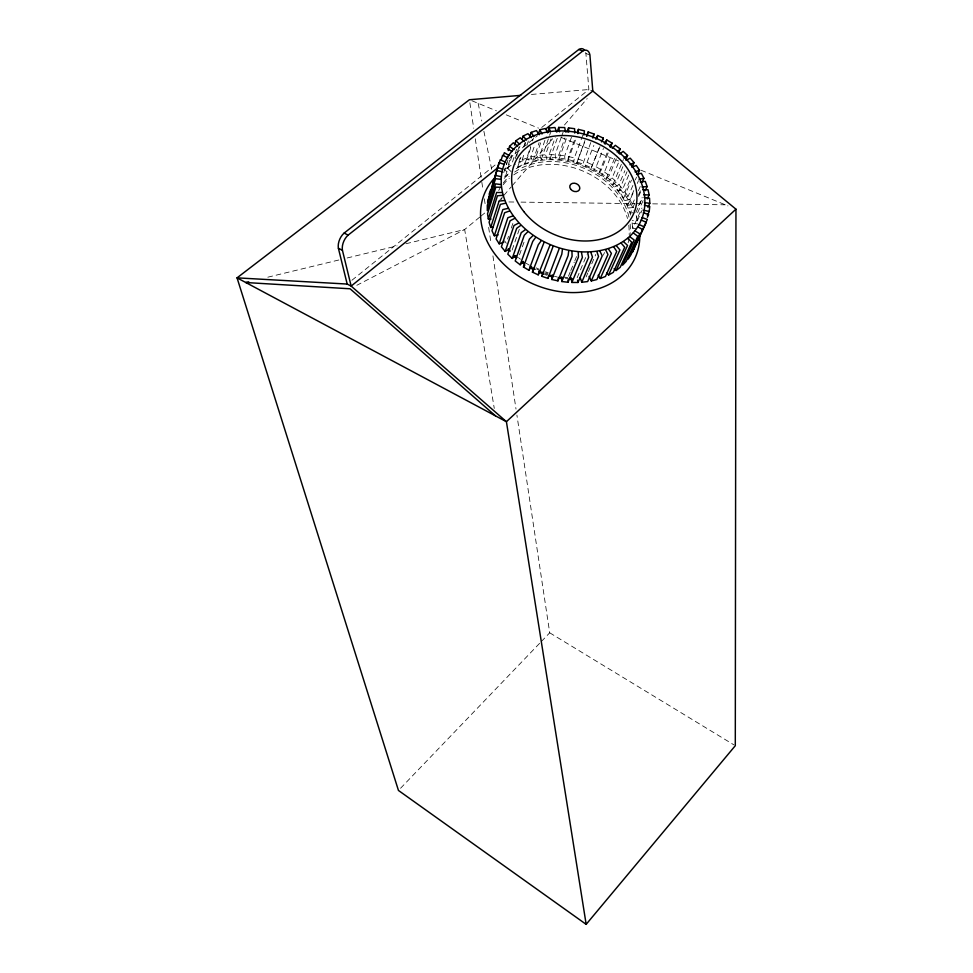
<?xml version="1.0" encoding="UTF-8"?>
<svg xmlns="http://www.w3.org/2000/svg" width="973" height="973" viewBox="0 0 973 973"><rect width="100%" height="100%" fill="white"/><g stroke="black" fill="none" stroke-linecap="round" stroke-linejoin="round"><path stroke-width="0.73" stroke-dasharray="4.87 3.65" d="M582.839 135.138L574.325 157.918L573.778 162.09L567.879 160.691L568.451 156.519L575.262 137.971M590.793 142.544L582.523 164.972L576.77 162.965L584.955 140.501M503.746 172.61L506.872 162.649M507.93 159.998L504.78 170.02L509.037 173.23L505.364 176.709L503.236 175.104M511.068 171.564L507.286 167.988L511.36 155.096M505.364 176.709L512.601 153.88M516.566 149.258L511.53 165.045L507.286 167.988M501.496 199.441L502.384 196.655M515.191 158.708L518.864 147.264M516.675 156.179L519.898 146.132M520.056 158.1L519.12 160.971L522.379 164.838L517.636 167.234L514.364 163.355M523.778 146.619L525.177 142.313M517.636 167.234L520.896 157.212M524.617 145.755L525.542 142.897M530.735 147.823L527.415 157.881L530.103 161.968L524.934 163.756L522.246 159.657L524.593 152.481M526.94 145.305L528.351 140.988M524.934 163.756L530.613 146.57M532.511 140.842L533.459 137.984M540.635 142.873L536.269 155.789L538.349 160.046L532.851 161.214L530.771 156.945L535.089 144.028M532.851 161.214L539.127 142.593M507.59 239.03L508.514 236.293M511.287 228.071L513.61 221.212M551.01 138.981L545.537 154.756L546.984 159.098L541.243 159.608L539.808 155.266L546.181 136.621M541.243 159.608L549.125 136.719M549.611 135.283L550.596 132.425M512.139 250.025L519.679 228.217M561.178 137.594L555.084 154.768L555.863 159.122L549.976 158.988L549.198 154.634L555.218 137.436M549.976 158.988L557.517 137.558M519.521 254.817L524.605 240.501M561.689 136.159L563.209 131.866M571.479 137.266L564.729 155.826L564.839 160.131L558.903 159.353L558.794 155.06L564.948 137.898M558.903 159.353L566.602 137.947M567.879 160.691L575.748 139.334M576.77 162.965L584.797 141.669M600 146.631L590.939 168.718L585.418 166.152L593.846 145.427M590.939 168.718L599.794 146.145M608.137 153.004L601.35 169.898L598.894 173.291L593.7 170.19L596.157 166.797L603.43 148.443M598.894 173.291L607.918 150.803M616.201 158.769L609.28 175.578L606.264 178.606L601.46 175.018L604.488 172.002L611.336 155.133M606.264 178.606L615.435 156.203M568.475 276.174L570.214 271.966M570.786 270.567L574.252 262.163M574.824 260.764L576.551 256.556M622.902 166.638L616.456 181.975L612.917 184.578L608.599 180.564L612.151 177.974L619.108 161.19M612.917 184.578L623.401 159.487M577.147 277.767L587.157 253.989M628.704 175.104L622.756 188.981L618.755 191.109L614.997 186.731L618.998 184.615L624.897 170.689M618.755 191.109L627.026 171.686M586.123 276.916L587.826 272.951M588.397 271.625L595.792 254.415M632.9 185.429L628.084 196.473L623.681 198.091L620.531 193.432L624.934 191.815L630.918 177.974M623.681 198.091L631.453 180.151M635.32 179.908L636.524 177.147M603.345 255.181L604.513 252.53M629.859 199.477L625.128 200.547L627.609 205.437L632.341 204.354L629.859 199.477L634.092 189.832M627.609 205.437L634.25 190.319M637.279 183.459L638.483 180.71M632.341 204.354L634.773 198.857M638.434 190.623L640.258 186.5M632.949 212.746L630.455 213.002L634.724 203.43M638.385 195.232L640.818 189.771M638.568 196.51L641.012 191.024M638.519 205.656L642.204 197.458M635.868 212.515L641.998 198.918M643.104 200.669L636.318 215.665L637.339 220.737L632.195 220.676M636.695 228.813L632.754 228.339L641.985 208.027M637.339 220.737L642.302 209.864M498.334 201.812L511.166 186.913M512.163 185.758L552.628 138.75M564.474 124.994L587.181 98.614M400.56 788.264L540.258 642.654M541.304 641.56L549.709 632.803L516.906 415.07M479.762 217.101L464.668 229.519L356.823 285.296M480.93 216.14L486.731 211.372M351.91 280.26L495.731 164.486M541.718 127.475L588.872 89.516L585.904 53.491A12.248 6.543 -70.9 0 0 585.673 52.493M509.11 158.587L537.4 135.758M522.246 159.657L527.415 157.881M267.83 277.183L339.808 259.755M347.154 257.979L397.093 245.877M405.911 243.749L464.668 229.519L494.272 408.417M530.771 156.945L536.269 155.789M633.678 207.468L628.692 207.979L630.455 213.002M539.808 155.266L545.537 154.756M531.404 94.442L588.872 89.516L592.8 91.036M508.928 201.958L514.985 202.031M521.029 202.116L634.505 203.612M636.014 203.625L643.579 203.722M652.652 203.844L725.274 204.804M549.198 154.634L555.084 154.768M562.966 277.001L567.904 277.573M637.741 223.924L632.511 223.279L632.754 228.339M558.794 155.06L564.729 155.826M568.451 156.519L574.325 157.918M545.658 272.805L548.067 273.62M577.986 158.988L583.727 160.995M585.904 53.491L589.906 54.999M471.905 100.766L496.412 110.825M506.24 114.863L538.531 128.12M560.995 137.351L618.573 160.983M641.037 170.214L727.95 205.899M587.278 162.43L592.788 165.009M536.755 269.144L539.066 270.214M596.157 166.797L601.35 169.898M526.15 263.269L529.397 265.228M549.709 632.803L734.007 744.917M604.488 172.002L609.28 175.578M518.512 257.675L520.494 259.195M612.151 177.974L616.456 181.975M618.998 184.615L622.756 188.981M624.934 191.815L628.084 196.473M478.157 103.333L481.769 120.968M483.885 131.258L491.706 169.472M469.862 102.749L473.705 128.266M475.286 138.786L481.623 180.82M481.854 182.328L482.985 189.832M484.335 198.845L485.247 204.853M488.641 227.378L491.122 243.895M492.934 255.899L516.006 409.061M547.167 275.31A69.667 55.169 22.5 0 1 544.454 274.398M503.199 184.7A69.667 55.169 22.5 0 1 509.329 178.29M513.732 174.872A69.667 55.169 22.5 0 1 580.382 170.02A69.667 55.169 22.5 0 1 627.488 218.536M628.777 225.286A69.667 55.169 22.5 0 1 629.057 234.165M505.242 168.961A81.878 64.911 22.5 0 1 511.81 165.179M518.621 162.211A81.878 64.911 22.5 0 1 634.518 211.372M636.184 215.641A81.878 64.911 22.5 0 1 638.3 222.914M548.188 272.695A69.849 55.254 22.5 0 1 545.464 271.783M538.774 269.083A69.849 55.254 22.5 0 1 536.172 267.855M506.337 243.299A69.849 55.254 22.5 0 1 504.561 240.757M498.735 190.526A69.849 55.254 22.5 0 1 500.061 187.935M503.187 183.07A69.849 55.254 22.5 0 1 509.11 176.49M514.644 172.075A69.849 55.254 22.5 0 1 582.219 167.538A69.849 55.254 22.5 0 1 629.008 217.21M630.139 224.094A69.849 55.254 22.5 0 1 629.786 235.855M629.251 238.689A69.849 55.254 22.5 0 1 628.084 242.861M567.843 278.424A72.087 57.018 22.5 0 1 565.179 278.181M557.152 276.94A72.087 57.018 22.5 0 1 554.488 276.356M547.884 274.544A72.087 57.018 22.5 0 1 545.269 273.668M504.16 178.424A72.087 57.018 22.5 0 1 509.718 173.158M516.14 168.67A72.087 57.018 22.5 0 1 630.565 215.082M632.097 222.768A72.087 57.018 22.5 0 1 632.474 230.419"/><path stroke-width="1.46" d="M586.16 924.35L506.41 421.698L351.156 286.086L347.191 284.055L338.385 248.261A12.357 7.845 -65.7 0 1 344.101 233.094L578.789 49.501L582.803 50.997A12.26 6.531 -70.9 0 1 589.906 54.999L592.8 91.036L735.953 209.183L735.296 745.707L586.16 924.35L398.456 790.453L237.047 277.852L469.412 99.745L520.823 95.342M647.349 215.532L649.222 211.494L649.745 206.483L644.381 205.218M568.706 251.046L568.11 255.668L557.943 280.869L551.788 279.482L552.396 274.921M583.873 135.089L584.432 130.856L578.412 129.409L577.366 132.267M557.943 280.869L558.405 277.463M562.406 249.599L561.798 254.221L551.788 279.482M577.84 133.642L578.412 129.409M635.843 243.676L636.488 241.292M543.25 271.978L541.912 276.32L547.945 278.387L548.821 275.481M559.195 248.674L547.945 278.387M592.825 138.057L594.053 134.031L588.179 131.963L586.573 136.232M492.362 185.32L500.231 159.73L505.34 162.102M553.029 246.558L541.912 276.32M586.938 135.989L588.179 131.963M501.29 159.596L502.603 155.315L507.711 157.699M503.455 155.522L504.33 152.676L509.11 155.534M508.247 150.608L509.584 146.315L513.33 142.8L517.697 146.084M491.049 219.022L488.337 218.986L496.656 192.459L502.19 192.545M514.522 145.062L515.885 140.757L520.227 137.789L524.106 141.426M493.347 227.183L490.708 227.451L499.1 201.07L504.501 200.535M522.197 138.957L523.121 136.086L527.974 133.69L531.331 137.631M498.14 234.919L494.345 235.782L502.846 209.548L508.028 208.392M529.762 136.682L531.161 132.377L536.451 130.589L539.212 134.761M503.941 242.07L499.21 243.822L507.845 217.733L512.698 215.982M538.446 133.982L539.881 129.664L545.5 128.521L547.641 132.851M489.103 194.284L490.696 189.589M514.535 218.475L510.095 220.786L501.399 246.814L505.206 251.423L514.012 225.493L518.451 223.17M547.641 132.316L549.113 128.01L554.975 127.512L556.471 131.927M520.628 225.481L516.687 228.339L507.809 254.208L512.236 258.441L521.236 232.656L525.177 229.81M557.213 131.708L558.721 127.414L564.729 127.572L565.544 132M567.004 132.17L568.536 127.889L574.605 128.691L574.727 133.058M527.658 231.915L524.277 235.247L515.204 260.971L520.178 264.765L529.385 239.127L532.754 235.782M531.574 266.541L528.886 270.263L523.45 266.991L532.754 241.401L535.491 237.631M528.886 270.263L538.312 244.746L541.049 240.976M540.222 270.749L538.191 274.824L532.413 272.136L544.004 242.545M538.191 274.824L549.927 245.305M592.971 136.865L594.053 134.031M596.583 138.336L597.677 135.502L603.321 138.142L602.214 140.976M605.097 144.211L606.775 139.978L612.102 143.14L610.399 147.373M578.29 252.36L578.424 257.103L568.025 282.243L561.835 281.538L572.088 256.361L571.966 251.606M618.5 153.162L620.227 148.954L615.325 145.293L612.236 148.346M587.753 252.591L588.629 257.383L577.986 282.474L571.893 282.462L582.389 257.346L581.513 252.554M625.834 159.657L627.597 155.473L623.17 151.387L619.558 154.002M596.936 251.764L598.529 256.507L587.668 281.574L581.769 282.255L592.496 257.176L590.903 252.433M632.28 166.772L634.068 162.613L630.2 158.161L626.113 160.29M605.668 249.891L607.955 254.488L596.875 279.555L591.292 280.917L602.238 255.863L599.952 251.241M637.729 174.386L639.541 170.251L636.306 165.507L631.805 167.113M642.083 182.389L643.919 178.266L641.365 173.303L636.537 174.374M598.152 275.25L600.28 278.485L611.421 253.418L608.502 249.015M645.281 190.635L647.13 186.536L645.294 181.428L640.21 181.927M606.872 272.987L608.575 275.006L619.91 249.915L616.408 245.792M647.252 198.991L649.113 194.916L648.042 189.759L642.776 189.674M614.097 268.694L616.055 270.543L627.549 245.415L623.523 241.645M647.945 207.346L649.818 203.284L649.526 198.164L644.175 197.483M634.457 247.762L632.389 252.226L646.267 222.355L641.183 219.983M647.398 217.283L648.65 214.595L643.384 212.759M601.448 141.912L603.321 138.142M532.413 272.136L534.445 268.074M595.792 139.261L597.677 135.502M523.45 266.991L524.8 265.13M609.609 146.582L612.102 143.14M604.269 143.408L606.775 139.978M520.178 264.765L523.474 261.457M617.162 152.007L620.227 148.954M735.953 209.183L506.41 421.698L237.047 277.852L347.191 284.055M497.325 168.11L351.156 286.086L342.423 250.268A12.381 7.833 -65.6 0 1 348.164 235.089L582.803 50.997M545.646 129.093L592.8 91.036M616.055 270.543L620.19 267.356L631.757 242.192L627.731 238.434M512.236 258.441L516.091 255.619M623.985 158.1L627.597 155.473M608.575 275.006L613.282 272.379L624.702 247.264L621.2 243.153M505.206 251.423L509.548 249.112M629.981 164.753L634.068 162.613M600.28 278.485L605.461 276.466L616.724 251.399L613.805 246.996M635.041 171.868L639.541 170.251M509.487 211.007L504.634 212.746L496.084 238.92L499.21 243.822M248.735 281.817L245.792 282.523L350.085 288.786L495.512 415.872M639.091 179.336L643.919 178.266M505.559 203.223L500.39 204.366L491.961 230.686L494.345 235.782M642.034 187.035L647.13 186.536M502.834 195.269L497.434 195.792L489.103 222.258L490.708 227.451M501.338 187.266L495.816 187.169L487.534 213.792L488.337 218.986M643.834 194.831L649.113 194.916M501.119 184.566L495.549 183.873L487.291 210.545L487.291 205.425L495.537 178.679L501.095 179.373M644.454 202.615L649.818 203.284M496.595 170.445L502.104 171.734M501.302 176.745L495.792 175.456L487.546 202.262L498.979 162.613L504.318 164.461M643.858 210.241L649.222 211.494M497.361 167.356L502.713 169.217M642.058 217.575L647.337 219.399L630.857 254.938L628.059 259.049L639.772 233.788L634.955 230.905M639.079 224.508L644.175 226.879M344.101 233.094L348.164 235.089M338.385 248.261L342.423 250.268M507.432 148.674L512.199 151.533M637.802 226.745L642.618 229.628M633.301 232.936L637.753 236.281L626.077 261.506L622.586 265.191L634.201 240.003L629.738 236.658M509.584 146.315L513.951 149.599M515.885 140.757L519.777 144.405M523.121 136.086L526.478 140.039M531.161 132.377L533.934 136.548M539.881 129.664L542.022 133.994M589.079 276.393L591.292 280.917M549.113 128.01L550.231 131.319M580.224 277.597L581.769 282.255M558.721 127.414L559.524 131.842M577.573 280.127L577.986 282.474M571.054 277.755L571.893 282.462M568.536 127.889L568.658 132.243M567.964 279.908L568.025 282.243M561.725 276.867L561.835 281.538M578.789 49.501A12.248 6.543 -70.9 0 1 584.481 50.085M572.367 279.348A69.667 55.169 22.5 0 1 569.387 279.287M562.37 278.692A69.667 55.169 22.5 0 1 559.572 278.29M552.615 276.867A69.667 55.169 22.5 0 1 549.879 276.137M543.104 273.912A69.667 55.169 22.5 0 1 539.091 272.294M532.657 269.205A69.667 55.169 22.5 0 1 530.176 267.83M524.143 264.024A69.667 55.169 22.5 0 1 521.844 262.369M516.347 257.918A69.667 55.169 22.5 0 1 514.145 255.899M639.784 235.977A81.878 64.911 22.5 0 1 536.865 285.515A81.878 64.911 22.5 0 1 494.138 178.436M571.82 278.631A72.087 57.018 22.5 0 1 569.169 278.521M562.503 277.852A72.087 57.018 22.5 0 1 559.828 277.439M553.163 276.04A72.087 57.018 22.5 0 1 550.511 275.335M543.98 273.206A72.087 57.018 22.5 0 1 538.872 271.151M535.126 269.399A72.087 57.018 22.5 0 1 530.273 266.821M524.471 263.209A72.087 57.018 22.5 0 1 522.258 261.652M516.955 257.48A72.087 57.018 22.5 0 1 514.948 255.717M510.253 251.083A72.087 57.018 22.5 0 1 508.222 248.82M570.677 189.2A5.193 4.05 22.6 0 0 579.361 189.82A5.193 4.05 22.6 0 0 574.338 183.179A5.193 4.05 22.6 0 0 570.677 189.2M515.24 218.329A73.997 57.857 22.6 0 0 638.908 224.86A73.997 57.857 22.6 0 0 565.033 131.014A73.997 57.857 22.6 0 0 515.24 218.329M523.79 211.567A64.546 50.401 22.6 0 0 631.672 217.575A64.546 50.401 22.6 0 0 567.478 135.648A64.546 50.401 22.6 0 0 523.79 211.567"/></g></svg>
